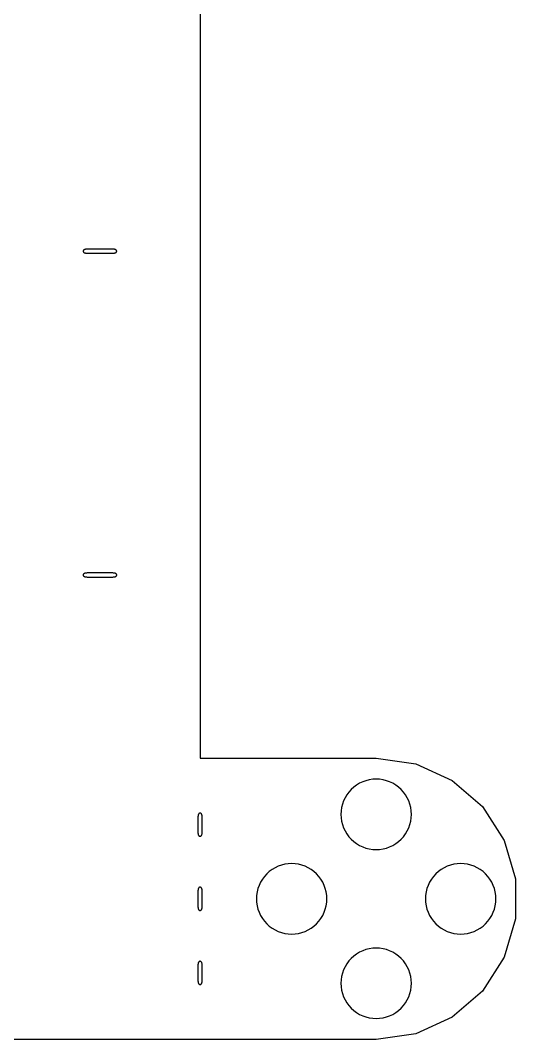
# Model space of a CAD drawing. Header units: millimetres. Extents: x 105 to 221, y 329 to 679.
# Drawn here: x 147.6 to 182.8, y 330.1 to 402.5 of the extents above; entities that cross this region are included whole.
import ezdxf

# ---------------------------------------------------------------- set-up
doc = ezdxf.new("R2010")
doc.units = ezdxf.units.MM

msp = doc.modelspace()

# ---------------------------------------------------------------- linework, layer by layer
for p, q in [((160.368, 444.136), (160.368, 350.139)), ((152.078, 386.17), (152.074, 386.15)), ((152.074, 386.15), (152.074, 386.128)), ((152.074, 386.128), (152.078, 386.108)), ((152.087, 386.19), (152.078, 386.17)), ((152.078, 386.108), (152.087, 386.088)), ((152.093, 386.2), (152.087, 386.19)), ((152.087, 386.088), (152.093, 386.078)), ((152.103, 386.214), (152.093, 386.2)), ((152.093, 386.078), (152.103, 386.064)), ((152.116, 386.226), (152.103, 386.214)), ((152.103, 386.064), (152.116, 386.052)), ((152.131, 386.236), (152.116, 386.226)), ((152.116, 386.052), (152.131, 386.042)), ((152.148, 386.246), (152.131, 386.236)), ((152.131, 386.042), (152.148, 386.032)), ((152.166, 386.254), (152.148, 386.246)), ((152.148, 386.032), (152.166, 386.024)), ((152.194, 386.262), (152.166, 386.254)), ((152.166, 386.024), (152.194, 386.016)), ((152.204, 386.265), (152.194, 386.262)), ((152.194, 386.016), (152.204, 386.013)), ((152.241, 386.272), (152.204, 386.265)), ((152.204, 386.013), (152.241, 386.006)), ((152.248, 386.273), (152.241, 386.272)), ((152.241, 386.006), (152.248, 386.005)), ((152.293, 386.28), (152.248, 386.273)), ((152.248, 386.005), (152.293, 385.998)), ((152.298, 386.28), (152.293, 386.28)), ((152.293, 385.998), (152.298, 385.998)), ((152.35, 386.285), (152.298, 386.28)), ((152.298, 385.998), (152.35, 385.993)), ((152.353, 386.285), (152.35, 386.285)), ((152.35, 385.993), (152.353, 385.993)), ((152.41, 386.288), (152.353, 386.285)), ((152.353, 385.993), (152.41, 385.99)), ((152.413, 386.288), (152.41, 386.288)), ((152.41, 385.99), (152.413, 385.99)), ((152.472, 386.289), (152.413, 386.288)), ((152.413, 385.99), (152.472, 385.989)), ((152.473, 386.289), (152.472, 386.289)), ((152.472, 385.989), (152.473, 385.989)), ((154.052, 386.289), (152.473, 386.289)), ((152.473, 385.989), (154.052, 385.989)), ((154.054, 386.289), (154.052, 386.289)), ((154.052, 386.289), (154.052, 386.289)), ((154.052, 385.989), (154.054, 385.989)), ((154.112, 386.288), (154.054, 386.289)), ((154.054, 385.989), (154.112, 385.99)), ((154.116, 386.288), (154.112, 386.288)), ((154.112, 385.99), (154.116, 385.99)), ((154.172, 386.285), (154.116, 386.288)), ((154.116, 385.99), (154.172, 385.993)), ((154.176, 386.285), (154.172, 386.285)), ((154.172, 385.993), (154.176, 385.993)), ((154.228, 386.28), (154.176, 386.285)), ((154.176, 385.993), (154.228, 385.998)), ((154.232, 386.28), (154.228, 386.28)), ((154.228, 385.998), (154.232, 385.998)), ((154.278, 386.273), (154.232, 386.28)), ((154.232, 385.998), (154.278, 386.005)), ((154.284, 386.272), (154.278, 386.273)), ((154.278, 386.005), (154.284, 386.006)), ((154.321, 386.265), (154.284, 386.272)), ((154.284, 386.006), (154.321, 386.013)), ((154.331, 386.262), (154.321, 386.265)), ((154.321, 386.013), (154.331, 386.016)), ((154.359, 386.254), (154.331, 386.262)), ((154.331, 386.016), (154.359, 386.024)), ((154.377, 386.246), (154.359, 386.254)), ((154.359, 386.024), (154.377, 386.032)), ((154.395, 386.236), (154.377, 386.246)), ((154.377, 386.032), (154.395, 386.042)), ((154.409, 386.226), (154.395, 386.236)), ((154.395, 386.042), (154.409, 386.052)), ((154.422, 386.214), (154.409, 386.226)), ((154.409, 386.052), (154.422, 386.064)), ((154.432, 386.2), (154.422, 386.214)), ((154.422, 386.064), (154.432, 386.078)), ((154.438, 386.19), (154.432, 386.2)), ((154.432, 386.078), (154.438, 386.088)), ((154.447, 386.17), (154.438, 386.19)), ((154.438, 386.088), (154.447, 386.108)), ((154.452, 386.15), (154.447, 386.17)), ((154.447, 386.108), (154.452, 386.128)), ((154.452, 386.128), (154.452, 386.15)), ((152.078, 363.17), (152.074, 363.15)), ((152.074, 363.15), (152.074, 363.128)), ((152.074, 363.128), (152.078, 363.108)), ((152.087, 363.19), (152.078, 363.17)), ((152.078, 363.108), (152.087, 363.088)), ((152.093, 363.2), (152.087, 363.19)), ((152.087, 363.088), (152.093, 363.078)), ((152.103, 363.214), (152.093, 363.2)), ((152.093, 363.078), (152.103, 363.064)), ((152.116, 363.226), (152.103, 363.214)), ((152.103, 363.064), (152.116, 363.052)), ((152.131, 363.236), (152.116, 363.226)), ((152.116, 363.052), (152.131, 363.042)), ((152.148, 363.246), (152.131, 363.236)), ((152.131, 363.042), (152.148, 363.032)), ((152.166, 363.254), (152.148, 363.246)), ((152.148, 363.032), (152.166, 363.024)), ((152.194, 363.262), (152.166, 363.254)), ((152.166, 363.024), (152.194, 363.016)), ((152.204, 363.265), (152.194, 363.262)), ((152.194, 363.016), (152.204, 363.013)), ((152.241, 363.272), (152.204, 363.265)), ((152.204, 363.013), (152.241, 363.006)), ((152.248, 363.273), (152.241, 363.272)), ((152.241, 363.006), (152.248, 363.005)), ((152.293, 363.28), (152.248, 363.273)), ((152.248, 363.005), (152.293, 362.998)), ((152.298, 363.28), (152.293, 363.28)), ((152.293, 362.998), (152.298, 362.998)), ((152.35, 363.285), (152.298, 363.28)), ((152.298, 362.998), (152.35, 362.993)), ((152.353, 363.285), (152.35, 363.285)), ((152.35, 362.993), (152.353, 362.993)), ((152.41, 363.288), (152.353, 363.285)), ((152.353, 362.993), (152.41, 362.99)), ((152.413, 363.288), (152.41, 363.288)), ((152.41, 362.99), (152.413, 362.99)), ((152.472, 363.289), (152.413, 363.288)), ((152.413, 362.99), (152.472, 362.989)), ((152.473, 363.289), (152.472, 363.289)), ((152.472, 362.989), (152.473, 362.989)), ((154.052, 363.289), (152.473, 363.289)), ((152.473, 362.989), (154.052, 362.989)), ((154.054, 363.289), (154.052, 363.289)), ((154.052, 363.289), (154.052, 363.289)), ((154.052, 362.989), (154.054, 362.989)), ((154.112, 363.288), (154.054, 363.289)), ((154.054, 362.989), (154.112, 362.99)), ((154.116, 363.288), (154.112, 363.288)), ((154.112, 362.99), (154.116, 362.99)), ((154.172, 363.285), (154.116, 363.288)), ((154.116, 362.99), (154.172, 362.993)), ((154.176, 363.285), (154.172, 363.285)), ((154.172, 362.993), (154.176, 362.993)), ((154.228, 363.28), (154.176, 363.285)), ((154.176, 362.993), (154.228, 362.998)), ((154.232, 363.28), (154.228, 363.28)), ((154.228, 362.998), (154.232, 362.998)), ((154.278, 363.273), (154.232, 363.28)), ((154.232, 362.998), (154.278, 363.005)), ((154.284, 363.272), (154.278, 363.273)), ((154.278, 363.005), (154.284, 363.006)), ((154.321, 363.265), (154.284, 363.272)), ((154.284, 363.006), (154.321, 363.013)), ((154.331, 363.262), (154.321, 363.265)), ((154.321, 363.013), (154.331, 363.016)), ((154.359, 363.254), (154.331, 363.262)), ((154.331, 363.016), (154.359, 363.024)), ((154.377, 363.246), (154.359, 363.254)), ((154.359, 363.024), (154.377, 363.032)), ((154.395, 363.236), (154.377, 363.246)), ((154.377, 363.032), (154.395, 363.042)), ((154.409, 363.226), (154.395, 363.236)), ((154.395, 363.042), (154.409, 363.052)), ((154.422, 363.214), (154.409, 363.226)), ((154.409, 363.052), (154.422, 363.064)), ((154.432, 363.2), (154.422, 363.214)), ((154.422, 363.064), (154.432, 363.078)), ((154.438, 363.19), (154.432, 363.2)), ((154.432, 363.078), (154.438, 363.088)), ((154.447, 363.17), (154.438, 363.19)), ((154.438, 363.088), (154.447, 363.108)), ((154.452, 363.15), (154.447, 363.17)), ((154.447, 363.108), (154.452, 363.128)), ((154.452, 363.128), (154.452, 363.15)), ((160.368, 350.139), (172.868, 350.139)), ((172.868, 350.139), (175.685, 349.734)), ((175.685, 349.734), (178.274, 348.552)), ((171.479, 348.218), (171.282, 348.072)), ((171.689, 348.344), (171.479, 348.218)), ((171.911, 348.449), (171.689, 348.344)), ((172.142, 348.531), (171.911, 348.449)), ((172.38, 348.591), (172.142, 348.531)), ((172.623, 348.627), (172.38, 348.591)), ((172.868, 348.639), (172.623, 348.627)), ((173.113, 348.627), (172.868, 348.639)), ((173.356, 348.591), (173.113, 348.627)), ((173.594, 348.531), (173.356, 348.591)), ((173.825, 348.449), (173.594, 348.531)), ((174.046, 348.344), (173.825, 348.449)), ((174.257, 348.218), (174.046, 348.344)), ((174.454, 348.072), (174.257, 348.218)), ((178.274, 348.552), (180.425, 346.688)), ((170.789, 347.528), (170.663, 347.317)), ((170.935, 347.725), (170.789, 347.528)), ((171.1, 347.907), (170.935, 347.725)), ((171.282, 348.072), (171.1, 347.907)), ((174.636, 347.907), (174.454, 348.072)), ((174.8, 347.725), (174.636, 347.907)), ((174.947, 347.528), (174.8, 347.725)), ((175.073, 347.317), (174.947, 347.528)), ((170.476, 346.865), (170.416, 346.627)), ((170.558, 347.096), (170.476, 346.865)), ((170.663, 347.317), (170.558, 347.096)), ((175.178, 347.096), (175.073, 347.317)), ((175.26, 346.865), (175.178, 347.096)), ((175.32, 346.627), (175.26, 346.865)), ((160.227, 346.053), (160.223, 346.018)), ((160.228, 346.06), (160.227, 346.053)), ((160.235, 346.09), (160.228, 346.06)), ((160.237, 346.099), (160.235, 346.09)), ((160.244, 346.124), (160.237, 346.099)), ((160.25, 346.137), (160.244, 346.124)), ((160.258, 346.156), (160.25, 346.137)), ((160.272, 346.177), (160.258, 346.156)), ((160.281, 346.188), (160.272, 346.177)), ((160.293, 346.2), (160.281, 346.188)), ((160.306, 346.21), (160.293, 346.2)), ((160.322, 346.218), (160.306, 346.21)), ((160.331, 346.222), (160.322, 346.218)), ((160.349, 346.227), (160.331, 346.222)), ((160.368, 346.228), (160.349, 346.227)), ((160.387, 346.227), (160.368, 346.228)), ((160.405, 346.222), (160.387, 346.227)), ((160.414, 346.218), (160.405, 346.222)), ((160.429, 346.21), (160.414, 346.218)), ((160.443, 346.2), (160.429, 346.21)), ((160.455, 346.188), (160.443, 346.2)), ((160.464, 346.177), (160.455, 346.188)), ((160.478, 346.156), (160.464, 346.177)), ((160.486, 346.137), (160.478, 346.156)), ((160.491, 346.124), (160.486, 346.137)), ((160.499, 346.099), (160.491, 346.124)), ((160.501, 346.09), (160.499, 346.099)), ((160.507, 346.06), (160.501, 346.09)), ((160.509, 346.053), (160.507, 346.06)), ((160.513, 346.018), (160.509, 346.053)), ((170.38, 346.384), (170.368, 346.139)), ((170.368, 346.139), (170.38, 345.894)), ((170.416, 346.627), (170.38, 346.384)), ((175.356, 346.384), (175.32, 346.627)), ((175.368, 346.139), (175.356, 346.384)), ((175.356, 345.894), (175.368, 346.139)), ((175.368, 346.139), (175.368, 346.139)), ((180.425, 346.688), (181.964, 344.293)), ((160.219, 345.97), (160.218, 345.931)), ((160.218, 345.931), (160.218, 345.928)), ((160.218, 345.928), (160.218, 344.876)), ((160.222, 346.013), (160.219, 345.975)), ((160.219, 345.975), (160.219, 345.97)), ((160.223, 346.018), (160.222, 346.013)), ((160.514, 346.013), (160.513, 346.018)), ((160.517, 345.975), (160.514, 346.013)), ((160.517, 345.97), (160.517, 345.975)), ((160.518, 345.931), (160.517, 345.97)), ((160.518, 345.928), (160.518, 345.931)), ((160.518, 344.876), (160.518, 345.928)), ((170.38, 345.894), (170.416, 345.651)), ((170.416, 345.651), (170.476, 345.413)), ((170.476, 345.413), (170.558, 345.182)), ((175.178, 345.182), (175.26, 345.413)), ((175.26, 345.413), (175.32, 345.651)), ((175.32, 345.651), (175.356, 345.894)), ((160.218, 344.876), (160.218, 344.873)), ((160.218, 344.873), (160.219, 344.834)), ((160.219, 344.834), (160.219, 344.829)), ((160.219, 344.829), (160.222, 344.792)), ((160.222, 344.792), (160.223, 344.786)), ((160.223, 344.786), (160.227, 344.751)), ((160.227, 344.751), (160.228, 344.745)), ((160.228, 344.745), (160.235, 344.714)), ((160.235, 344.714), (160.237, 344.705)), ((160.237, 344.705), (160.244, 344.68)), ((160.244, 344.68), (160.25, 344.667)), ((160.25, 344.667), (160.258, 344.649)), ((160.258, 344.649), (160.272, 344.627)), ((160.272, 344.627), (160.281, 344.616)), ((160.281, 344.616), (160.293, 344.604)), ((160.293, 344.604), (160.306, 344.594)), ((160.429, 344.594), (160.443, 344.604)), ((160.443, 344.604), (160.455, 344.616)), ((160.455, 344.616), (160.464, 344.627)), ((160.464, 344.627), (160.478, 344.649)), ((160.478, 344.649), (160.486, 344.667)), ((160.486, 344.667), (160.491, 344.68)), ((160.491, 344.68), (160.499, 344.705)), ((160.499, 344.705), (160.501, 344.714)), ((160.501, 344.714), (160.507, 344.745)), ((160.507, 344.745), (160.509, 344.751)), ((160.509, 344.751), (160.513, 344.786)), ((160.513, 344.786), (160.514, 344.792)), ((160.514, 344.792), (160.517, 344.829)), ((160.517, 344.834), (160.518, 344.873)), ((160.517, 344.829), (160.517, 344.834)), ((160.518, 344.873), (160.518, 344.876)), ((160.518, 344.876), (160.518, 344.876)), ((170.558, 345.182), (170.663, 344.961)), ((170.663, 344.961), (170.789, 344.75)), ((170.789, 344.75), (170.935, 344.553)), ((174.8, 344.553), (174.947, 344.75)), ((174.947, 344.75), (175.073, 344.961)), ((175.073, 344.961), (175.178, 345.182)), ((160.306, 344.594), (160.322, 344.587)), ((160.322, 344.587), (160.331, 344.583)), ((160.331, 344.583), (160.349, 344.578)), ((160.349, 344.578), (160.368, 344.576)), ((160.368, 344.576), (160.387, 344.578)), ((160.387, 344.578), (160.405, 344.583)), ((160.405, 344.583), (160.414, 344.587)), ((160.414, 344.587), (160.429, 344.594)), ((170.935, 344.553), (171.1, 344.371)), ((171.1, 344.371), (171.282, 344.206)), ((171.282, 344.206), (171.479, 344.06)), ((171.479, 344.06), (171.689, 343.934)), ((171.689, 343.934), (171.911, 343.829)), ((173.825, 343.829), (174.046, 343.934)), ((174.046, 343.934), (174.257, 344.06)), ((174.257, 344.06), (174.454, 344.206)), ((174.454, 344.206), (174.636, 344.371)), ((174.636, 344.371), (174.8, 344.553)), ((181.964, 344.293), (182.766, 341.562)), ((171.911, 343.829), (172.142, 343.747)), ((172.142, 343.747), (172.38, 343.687)), ((172.38, 343.687), (172.623, 343.651)), ((172.623, 343.651), (172.868, 343.639)), ((172.868, 343.639), (173.113, 343.651)), ((173.113, 343.651), (173.356, 343.687)), ((173.356, 343.687), (173.594, 343.747)), ((173.594, 343.747), (173.825, 343.829)), ((165.911, 342.449), (165.689, 342.344)), ((166.142, 342.531), (165.911, 342.449)), ((166.38, 342.591), (166.142, 342.531)), ((166.623, 342.627), (166.38, 342.591)), ((166.868, 342.639), (166.623, 342.627)), ((167.113, 342.627), (166.868, 342.639)), ((167.356, 342.591), (167.113, 342.627)), ((167.594, 342.531), (167.356, 342.591)), ((167.825, 342.449), (167.594, 342.531)), ((168.046, 342.344), (167.825, 342.449)), ((177.911, 342.449), (177.689, 342.344)), ((178.142, 342.531), (177.911, 342.449)), ((178.38, 342.591), (178.142, 342.531)), ((178.623, 342.627), (178.38, 342.591)), ((178.868, 342.639), (178.623, 342.627)), ((179.113, 342.627), (178.868, 342.639)), ((179.356, 342.591), (179.113, 342.627)), ((179.594, 342.531), (179.356, 342.591)), ((179.825, 342.449), (179.594, 342.531)), ((180.046, 342.344), (179.825, 342.449)), ((164.935, 341.725), (164.789, 341.528)), ((165.1, 341.907), (164.935, 341.725)), ((165.282, 342.072), (165.1, 341.907)), ((165.479, 342.218), (165.282, 342.072)), ((165.689, 342.344), (165.479, 342.218)), ((168.257, 342.218), (168.046, 342.344)), ((168.454, 342.072), (168.257, 342.218)), ((168.636, 341.907), (168.454, 342.072)), ((168.8, 341.725), (168.636, 341.907)), ((168.947, 341.528), (168.8, 341.725)), ((176.935, 341.725), (176.789, 341.528)), ((177.1, 341.907), (176.935, 341.725)), ((177.282, 342.072), (177.1, 341.907)), ((177.479, 342.218), (177.282, 342.072)), ((177.689, 342.344), (177.479, 342.218)), ((180.257, 342.218), (180.046, 342.344)), ((180.454, 342.072), (180.257, 342.218)), ((180.636, 341.907), (180.454, 342.072)), ((180.8, 341.725), (180.636, 341.907)), ((180.947, 341.528), (180.8, 341.725)), ((164.558, 341.096), (164.476, 340.865)), ((164.663, 341.317), (164.558, 341.096)), ((164.789, 341.528), (164.663, 341.317)), ((169.073, 341.317), (168.947, 341.528)), ((169.178, 341.096), (169.073, 341.317)), ((169.26, 340.865), (169.178, 341.096)), ((176.558, 341.096), (176.476, 340.865)), ((176.663, 341.317), (176.558, 341.096)), ((176.789, 341.528), (176.663, 341.317)), ((181.073, 341.317), (180.947, 341.528)), ((181.178, 341.096), (181.073, 341.317)), ((181.26, 340.865), (181.178, 341.096)), ((182.766, 341.562), (182.766, 338.716)), ((160.219, 340.707), (160.218, 340.668)), ((160.218, 340.668), (160.218, 340.665)), ((160.218, 340.665), (160.218, 339.613)), ((160.222, 340.749), (160.219, 340.712)), ((160.219, 340.712), (160.219, 340.707)), ((160.223, 340.755), (160.222, 340.749)), ((160.227, 340.79), (160.223, 340.755)), ((160.228, 340.797), (160.227, 340.79)), ((160.235, 340.827), (160.228, 340.797)), ((160.237, 340.836), (160.235, 340.827)), ((160.244, 340.861), (160.237, 340.836)), ((160.25, 340.874), (160.244, 340.861)), ((160.258, 340.892), (160.25, 340.874)), ((160.272, 340.914), (160.258, 340.892)), ((160.281, 340.925), (160.272, 340.914)), ((160.293, 340.937), (160.281, 340.925)), ((160.306, 340.947), (160.293, 340.937)), ((160.322, 340.955), (160.306, 340.947)), ((160.331, 340.958), (160.322, 340.955)), ((160.349, 340.964), (160.331, 340.958)), ((160.368, 340.965), (160.349, 340.964)), ((160.387, 340.964), (160.368, 340.965)), ((160.405, 340.958), (160.387, 340.964)), ((160.414, 340.955), (160.405, 340.958)), ((160.429, 340.947), (160.414, 340.955)), ((160.443, 340.937), (160.429, 340.947)), ((160.455, 340.925), (160.443, 340.937)), ((160.464, 340.914), (160.455, 340.925)), ((160.478, 340.892), (160.464, 340.914)), ((160.486, 340.874), (160.478, 340.892)), ((160.491, 340.861), (160.486, 340.874)), ((160.499, 340.836), (160.491, 340.861)), ((160.501, 340.827), (160.499, 340.836)), ((160.507, 340.797), (160.501, 340.827)), ((160.509, 340.79), (160.507, 340.797)), ((160.513, 340.755), (160.509, 340.79)), ((160.514, 340.749), (160.513, 340.755)), ((160.517, 340.712), (160.514, 340.749)), ((160.517, 340.707), (160.517, 340.712)), ((160.518, 340.668), (160.517, 340.707)), ((160.518, 340.665), (160.518, 340.668)), ((160.518, 339.613), (160.518, 340.665)), ((164.38, 340.384), (164.368, 340.139)), ((164.416, 340.627), (164.38, 340.384)), ((164.476, 340.865), (164.416, 340.627)), ((169.32, 340.627), (169.26, 340.865)), ((169.356, 340.384), (169.32, 340.627)), ((169.368, 340.139), (169.356, 340.384)), ((176.38, 340.384), (176.368, 340.139)), ((176.416, 340.627), (176.38, 340.384)), ((176.476, 340.865), (176.416, 340.627)), ((181.32, 340.627), (181.26, 340.865)), ((181.356, 340.384), (181.32, 340.627)), ((181.368, 340.139), (181.356, 340.384)), ((160.218, 339.613), (160.218, 339.61)), ((160.218, 339.61), (160.219, 339.571)), ((160.219, 339.571), (160.219, 339.566)), ((160.219, 339.566), (160.222, 339.529)), ((160.514, 339.529), (160.517, 339.566)), ((160.517, 339.571), (160.518, 339.61)), ((160.517, 339.566), (160.517, 339.571)), ((160.518, 339.61), (160.518, 339.613)), ((160.518, 339.613), (160.518, 339.613)), ((164.368, 340.139), (164.38, 339.894)), ((164.38, 339.894), (164.416, 339.651)), ((164.416, 339.651), (164.476, 339.413)), ((169.26, 339.413), (169.32, 339.651)), ((169.32, 339.651), (169.356, 339.894)), ((169.356, 339.894), (169.368, 340.139)), ((169.368, 340.139), (169.368, 340.139)), ((176.368, 340.139), (176.38, 339.894)), ((176.38, 339.894), (176.416, 339.651)), ((176.416, 339.651), (176.476, 339.413)), ((181.26, 339.413), (181.32, 339.651)), ((181.32, 339.651), (181.356, 339.894)), ((181.356, 339.894), (181.368, 340.139)), ((181.368, 340.139), (181.368, 340.139)), ((160.222, 339.529), (160.223, 339.523)), ((160.223, 339.523), (160.227, 339.488)), ((160.227, 339.488), (160.228, 339.481)), ((160.228, 339.481), (160.235, 339.451)), ((160.235, 339.451), (160.237, 339.442)), ((160.237, 339.442), (160.244, 339.417)), ((160.244, 339.417), (160.25, 339.404)), ((160.25, 339.404), (160.258, 339.386)), ((160.258, 339.386), (160.272, 339.364)), ((160.272, 339.364), (160.281, 339.353)), ((160.281, 339.353), (160.293, 339.341)), ((160.293, 339.341), (160.306, 339.331)), ((160.306, 339.331), (160.322, 339.323)), ((160.322, 339.323), (160.331, 339.32)), ((160.331, 339.32), (160.349, 339.314)), ((160.349, 339.314), (160.368, 339.313)), ((160.368, 339.313), (160.387, 339.314)), ((160.387, 339.314), (160.405, 339.32)), ((160.405, 339.32), (160.414, 339.323)), ((160.414, 339.323), (160.429, 339.331)), ((160.429, 339.331), (160.443, 339.341)), ((160.443, 339.341), (160.455, 339.353)), ((160.455, 339.353), (160.464, 339.364)), ((160.464, 339.364), (160.478, 339.386)), ((160.478, 339.386), (160.486, 339.404)), ((160.486, 339.404), (160.491, 339.417)), ((160.491, 339.417), (160.499, 339.442)), ((160.499, 339.442), (160.501, 339.451)), ((160.501, 339.451), (160.507, 339.481)), ((160.507, 339.481), (160.509, 339.488)), ((160.509, 339.488), (160.513, 339.523)), ((160.513, 339.523), (160.514, 339.529)), ((164.476, 339.413), (164.558, 339.182)), ((164.558, 339.182), (164.663, 338.961)), ((164.663, 338.961), (164.789, 338.75)), ((168.947, 338.75), (169.073, 338.961)), ((169.073, 338.961), (169.178, 339.182)), ((169.178, 339.182), (169.26, 339.413)), ((176.476, 339.413), (176.558, 339.182)), ((176.558, 339.182), (176.663, 338.961)), ((176.663, 338.961), (176.789, 338.75)), ((180.947, 338.75), (181.073, 338.961)), ((181.073, 338.961), (181.178, 339.182)), ((181.178, 339.182), (181.26, 339.413)), ((164.789, 338.75), (164.935, 338.553)), ((164.935, 338.553), (165.1, 338.371)), ((165.1, 338.371), (165.282, 338.206)), ((165.282, 338.206), (165.479, 338.06)), ((168.257, 338.06), (168.454, 338.206)), ((168.454, 338.206), (168.636, 338.371)), ((168.636, 338.371), (168.8, 338.553)), ((168.8, 338.553), (168.947, 338.75)), ((176.789, 338.75), (176.935, 338.553)), ((176.935, 338.553), (177.1, 338.371)), ((177.1, 338.371), (177.282, 338.206)), ((177.282, 338.206), (177.479, 338.06)), ((180.257, 338.06), (180.454, 338.206)), ((180.454, 338.206), (180.636, 338.371)), ((180.636, 338.371), (180.8, 338.553)), ((180.8, 338.553), (180.947, 338.75)), ((182.766, 338.716), (181.964, 335.985)), ((165.479, 338.06), (165.689, 337.934)), ((165.689, 337.934), (165.911, 337.829)), ((165.911, 337.829), (166.142, 337.747)), ((166.142, 337.747), (166.38, 337.687)), ((166.38, 337.687), (166.623, 337.651)), ((166.623, 337.651), (166.868, 337.639)), ((166.868, 337.639), (167.113, 337.651)), ((167.113, 337.651), (167.356, 337.687)), ((167.356, 337.687), (167.594, 337.747)), ((167.594, 337.747), (167.825, 337.829)), ((167.825, 337.829), (168.046, 337.934)), ((168.046, 337.934), (168.257, 338.06)), ((177.479, 338.06), (177.689, 337.934)), ((177.689, 337.934), (177.911, 337.829)), ((177.911, 337.829), (178.142, 337.747)), ((178.142, 337.747), (178.38, 337.687)), ((178.38, 337.687), (178.623, 337.651)), ((178.623, 337.651), (178.868, 337.639)), ((178.868, 337.639), (179.113, 337.651)), ((179.113, 337.651), (179.356, 337.687)), ((179.356, 337.687), (179.594, 337.747)), ((179.594, 337.747), (179.825, 337.829)), ((179.825, 337.829), (180.046, 337.934)), ((180.046, 337.934), (180.257, 338.06)), ((172.868, 336.639), (172.623, 336.627)), ((173.113, 336.627), (172.868, 336.639)), ((171.282, 336.072), (171.1, 335.907)), ((171.479, 336.218), (171.282, 336.072)), ((171.689, 336.344), (171.479, 336.218)), ((171.911, 336.449), (171.689, 336.344)), ((172.142, 336.531), (171.911, 336.449)), ((172.38, 336.591), (172.142, 336.531)), ((172.623, 336.627), (172.38, 336.591)), ((173.356, 336.591), (173.113, 336.627)), ((173.594, 336.531), (173.356, 336.591)), ((173.825, 336.449), (173.594, 336.531)), ((174.046, 336.344), (173.825, 336.449)), ((174.257, 336.218), (174.046, 336.344)), ((174.454, 336.072), (174.257, 336.218)), ((174.636, 335.907), (174.454, 336.072)), ((181.964, 335.985), (180.425, 333.59)), ((160.219, 335.444), (160.218, 335.405)), ((160.218, 335.405), (160.218, 335.402)), ((160.218, 335.402), (160.218, 334.35)), ((160.222, 335.486), (160.219, 335.449)), ((160.219, 335.449), (160.219, 335.444)), ((160.223, 335.492), (160.222, 335.486)), ((160.227, 335.527), (160.223, 335.492)), ((160.228, 335.533), (160.227, 335.527)), ((160.235, 335.564), (160.228, 335.533)), ((160.237, 335.573), (160.235, 335.564)), ((160.244, 335.598), (160.237, 335.573)), ((160.25, 335.611), (160.244, 335.598)), ((160.258, 335.629), (160.25, 335.611)), ((160.272, 335.651), (160.258, 335.629)), ((160.281, 335.662), (160.272, 335.651)), ((160.293, 335.674), (160.281, 335.662)), ((160.306, 335.684), (160.293, 335.674)), ((160.322, 335.691), (160.306, 335.684)), ((160.331, 335.695), (160.322, 335.691)), ((160.349, 335.7), (160.331, 335.695)), ((160.368, 335.702), (160.349, 335.7)), ((160.387, 335.7), (160.368, 335.702)), ((160.405, 335.695), (160.387, 335.7)), ((160.414, 335.691), (160.405, 335.695)), ((160.429, 335.684), (160.414, 335.691)), ((160.443, 335.674), (160.429, 335.684)), ((160.455, 335.662), (160.443, 335.674)), ((160.464, 335.651), (160.455, 335.662)), ((160.478, 335.629), (160.464, 335.651)), ((160.486, 335.611), (160.478, 335.629)), ((160.491, 335.598), (160.486, 335.611)), ((160.499, 335.573), (160.491, 335.598)), ((160.501, 335.564), (160.499, 335.573)), ((160.507, 335.533), (160.501, 335.564)), ((160.509, 335.527), (160.507, 335.533)), ((160.513, 335.492), (160.509, 335.527)), ((160.514, 335.486), (160.513, 335.492)), ((160.517, 335.449), (160.514, 335.486)), ((160.517, 335.444), (160.517, 335.449)), ((160.518, 335.405), (160.517, 335.444)), ((160.518, 335.402), (160.518, 335.405)), ((160.518, 334.35), (160.518, 335.402)), ((170.663, 335.317), (170.558, 335.096)), ((170.789, 335.528), (170.663, 335.317)), ((170.935, 335.725), (170.789, 335.528)), ((171.1, 335.907), (170.935, 335.725)), ((174.8, 335.725), (174.636, 335.907)), ((174.947, 335.528), (174.8, 335.725)), ((175.073, 335.317), (174.947, 335.528)), ((175.178, 335.096), (175.073, 335.317)), ((170.416, 334.627), (170.38, 334.384)), ((170.476, 334.865), (170.416, 334.627)), ((170.558, 335.096), (170.476, 334.865)), ((175.26, 334.865), (175.178, 335.096)), ((175.32, 334.627), (175.26, 334.865)), ((175.356, 334.384), (175.32, 334.627)), ((160.218, 334.35), (160.218, 334.347)), ((160.218, 334.347), (160.219, 334.308)), ((160.219, 334.308), (160.219, 334.303)), ((160.219, 334.303), (160.222, 334.265)), ((160.222, 334.265), (160.223, 334.26)), ((160.223, 334.26), (160.227, 334.225)), ((160.227, 334.225), (160.228, 334.218)), ((160.228, 334.218), (160.235, 334.188)), ((160.235, 334.188), (160.237, 334.179)), ((160.237, 334.179), (160.244, 334.154)), ((160.244, 334.154), (160.25, 334.141)), ((160.25, 334.141), (160.258, 334.122)), ((160.258, 334.122), (160.272, 334.101)), ((160.272, 334.101), (160.281, 334.09)), ((160.281, 334.09), (160.293, 334.078)), ((160.293, 334.078), (160.306, 334.068)), ((160.306, 334.068), (160.322, 334.06)), ((160.322, 334.06), (160.331, 334.056)), ((160.331, 334.056), (160.349, 334.051)), ((160.349, 334.051), (160.368, 334.05)), ((160.368, 334.05), (160.387, 334.051)), ((160.387, 334.051), (160.405, 334.056)), ((160.405, 334.056), (160.414, 334.06)), ((160.414, 334.06), (160.429, 334.068)), ((160.429, 334.068), (160.443, 334.078)), ((160.443, 334.078), (160.455, 334.09)), ((160.455, 334.09), (160.464, 334.101)), ((160.464, 334.101), (160.478, 334.122)), ((160.478, 334.122), (160.486, 334.141)), ((160.486, 334.141), (160.491, 334.154)), ((160.491, 334.154), (160.499, 334.179)), ((160.499, 334.179), (160.501, 334.188)), ((160.501, 334.188), (160.507, 334.218)), ((160.507, 334.218), (160.509, 334.225)), ((160.509, 334.225), (160.513, 334.26)), ((160.513, 334.26), (160.514, 334.265)), ((160.514, 334.265), (160.517, 334.303)), ((160.517, 334.308), (160.518, 334.347)), ((160.517, 334.303), (160.517, 334.308)), ((160.518, 334.347), (160.518, 334.35)), ((160.518, 334.35), (160.518, 334.35)), ((170.38, 334.384), (170.368, 334.139)), ((170.368, 334.139), (170.38, 333.894)), ((170.38, 333.894), (170.416, 333.651)), ((175.32, 333.651), (175.356, 333.894)), ((175.368, 334.139), (175.356, 334.384)), ((175.356, 333.894), (175.368, 334.139)), ((175.368, 334.139), (175.368, 334.139)), ((170.416, 333.651), (170.476, 333.413)), ((170.476, 333.413), (170.558, 333.182)), ((170.558, 333.182), (170.663, 332.961)), ((175.073, 332.961), (175.178, 333.182)), ((175.178, 333.182), (175.26, 333.413)), ((175.26, 333.413), (175.32, 333.651)), ((180.425, 333.59), (178.274, 331.726)), ((170.663, 332.961), (170.789, 332.75)), ((170.789, 332.75), (170.935, 332.553)), ((170.935, 332.553), (171.1, 332.371)), ((171.1, 332.371), (171.282, 332.206)), ((174.454, 332.206), (174.636, 332.371)), ((174.636, 332.371), (174.8, 332.553)), ((174.8, 332.553), (174.947, 332.75)), ((174.947, 332.75), (175.073, 332.961)), ((171.282, 332.206), (171.479, 332.06)), ((171.479, 332.06), (171.689, 331.934)), ((171.689, 331.934), (171.911, 331.829)), ((171.911, 331.829), (172.142, 331.747)), ((172.142, 331.747), (172.38, 331.687)), ((172.38, 331.687), (172.623, 331.651)), ((172.623, 331.651), (172.868, 331.639)), ((172.868, 331.639), (173.113, 331.651)), ((173.113, 331.651), (173.356, 331.687)), ((173.356, 331.687), (173.594, 331.747)), ((173.594, 331.747), (173.825, 331.829)), ((173.825, 331.829), (174.046, 331.934)), ((174.046, 331.934), (174.257, 332.06)), ((174.257, 332.06), (174.454, 332.206)), ((178.274, 331.726), (175.685, 330.544)), ((172.868, 330.139), (117.868, 330.139)), ((175.685, 330.544), (172.868, 330.139))]:
    msp.add_line(p, q)

doc.saveas('drawing.dxf')
